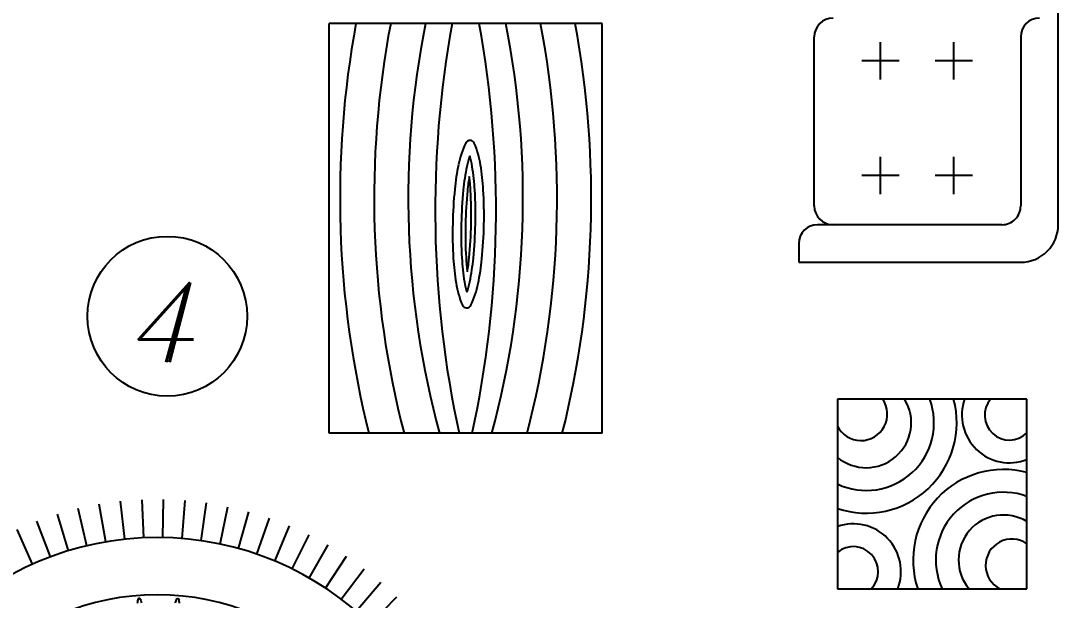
# Model space of a CAD drawing. Header units: millimetres. Extents: x 577 to 2337, y 236 to 943.
# Drawn here: x 2240.213 to 2242.812, y 471.741 to 473.192 of the extents above; entities that cross this region are included whole.
import ezdxf

# ---------------------------------------------------------------- set-up
doc = ezdxf.new("R2010")
doc.units = ezdxf.units.MM
doc.header["$LTSCALE"] = 0.01
doc.layers.add('06-Furn', color=4, linetype='Continuous')
doc.layers.add('07-Text', color=3, linetype='Continuous')
doc.styles.add('text', font='BBadr.ttf', dxfattribs={"height": 0.2})

# ---------------------------------------------------------------- blocks, each defined once
blk = doc.blocks.new('A$C05094BA9')
at = {"layer": '06-Furn', "color": 243}
for p, q in [((1.3927, 0.3122), (1.4594, 0.2438)), ((1.3573, 0.2798), (1.4195, 0.2074)), ((1.3199, 0.2497), (1.3775, 0.1735)), ((1.2807, 0.222), (1.3334, 0.1423)), ((1.2399, 0.1968), (1.2874, 0.114)), ((0.547, 0.1622), (0.5079, 0.075)), ((1.1975, 0.1742), (1.2398, 0.0886)), ((0.5914, 0.1439), (0.5578, 0.0545)), ((1.109, 0.1373), (1.1402, 0.047)), ((1.1538, 0.1543), (1.1906, 0.0662)), ((0.6368, 0.1285), (0.609, 0.0372)), ((0.6831, 0.116), (0.6611, 0.0231)), ((0.7302, 0.1064), (0.714, 0.0122)), ((1.0165, 0.1117), (1.0361, 0.0182)), ((1.0631, 0.123), (1.0886, 0.031)), ((0.7777, 0.0998), (0.7675, 0.0048)), ((0.8256, 0.0961), (0.8214, 0.0007)), ((0.8736, 0.0955), (0.8753, 0)), ((0.9215, 0.0979), (0.9293, 0.0027)), ((0.9692, 0.1033), (0.9829, 0.0088))]:
    blk.add_line(p, q, dxfattribs=at)
for radius in [0.7641, 0.6208]:
    blk.add_circle((0.8595, 0.8595), radius, dxfattribs=at)
for centre, radius, start, end in [((0.8641, 0.2644), 0.0505, 342.2916, 354.9858), ((0.8604, 0.2642), 0.0505, 185.3319, 198.0261), ((0.8142, 0.2492), 0.00199, 198.0261, 265.6588), ((0.8142, 0.2492), 0.00199, 265.6588, 333.2916), ((0.7709, 0.271), 0.0505, 333.2916, 345.9858), ((0.9535, 0.2717), 0.0505, 194.3319, 207.0261), ((0.9103, 0.2496), 0.00199, 207.0261, 274.6588), ((0.9103, 0.2496), 0.00199, 274.6588, 342.2916)]:
    blk.add_arc(centre, radius, start, end, dxfattribs=at)

msp = doc.modelspace()

# ---------------------------------------------------------------- linework, layer by layer
at = {"layer": '06-Furn', "color": 243, "true_color": 0xb17b82}
for p, q in [((2242.8124, 472.6815), (2242.8124, 473.7473)), ((2242.2011, 472.7285), (2242.2011, 473.1517)), ((2242.367, 473.045), (2242.367, 473.1386)), ((2242.5507, 473.045), (2242.5507, 473.1386)), ((2242.7184, 473.1517), (2242.7184, 472.7285)), ((2242.4138, 473.0918), (2242.3203, 473.0918)), ((2242.5975, 473.0918), (2242.5039, 473.0918)), ((2242.367, 472.7579), (2242.367, 472.8515)), ((2242.5507, 472.7579), (2242.5507, 472.8515)), ((2242.4138, 472.8047), (2242.3203, 472.8047)), ((2242.5975, 472.8047), (2242.5039, 472.8047)), ((2242.6713, 472.6815), (2242.2095, 472.6815)), ((2242.1625, 472.6344), (2242.1625, 472.5874)), ((2242.1625, 472.5874), (2242.7184, 472.5874))]:
    msp.add_line(p, q, dxfattribs=at)
at = {"layer": '06-Furn', "color": 17, "true_color": 0x814731}
for p, q in [((2241.6697, 473.1853), (2240.9857, 473.1853)), ((2240.9857, 472.1593), (2240.9857, 473.1853)), ((2241.6697, 472.1593), (2241.6697, 473.1853)), ((2242.7341, 472.2446), (2242.2591, 472.2446)), ((2242.2591, 472.2446), (2242.2591, 471.7696)), ((2242.7341, 471.7696), (2242.7341, 472.2446)), ((2241.6697, 472.1593), (2240.9857, 472.1593)), ((2242.2591, 471.7696), (2242.7341, 471.7696))]:
    msp.add_line(p, q, dxfattribs=at)
for centre, radius, start, end in [((2243.4323, 472.7472), 2.4194, 169.5687, 194.065), ((2243.4323, 472.7472), 2.3339, 169.182, 194.5915), ((2243.4323, 472.7472), 2.2484, 168.7653, 195.1595), ((2243.8747, 472.7162), 2.6233, 169.6958, 192.2575), ((2238.7806, 472.7162), 2.6233, 347.7425, 10.3042), ((2239.223, 472.7472), 2.2484, 344.8405, 11.2347), ((2239.223, 472.7472), 2.3339, 345.4085, 10.818), ((2239.223, 472.7472), 2.4194, 345.935, 10.4313), ((2241.5448, 472.7828), 0.24, 154.5219, 168.2158), ((2241.3386, 472.881), 0.0116, 88.7974, 154.5219), ((2241.3386, 472.881), 0.0116, 23.0729, 88.7974), ((2241.1285, 472.7915), 0.24, 9.3789, 23.0729), ((2241.5448, 472.7828), 0.2186, 161.0502, 168.2158), ((2241.1285, 472.7915), 0.2186, 9.3789, 16.5445), ((2241.8772, 472.7134), 0.5796, 168.2158, 174.3726), ((2241.8772, 472.7134), 0.5582, 168.2158, 174.3726), ((2240.7933, 472.7362), 0.5582, 3.2221, 9.3789), ((2240.7933, 472.7362), 0.5796, 3.2221, 9.3789), ((2241.8772, 472.7134), 0.5476, 170.6762, 174.3726), ((2240.7933, 472.7362), 0.5476, 3.2221, 6.9185), ((2242.4167, 472.6602), 1.1217, 174.3726, 178.7974), ((2242.4167, 472.6602), 1.1003, 174.3726, 178.7974), ((2240.2521, 472.7057), 1.1217, 358.7974, 3.2221), ((2242.4167, 472.6602), 1.0897, 174.3726, 178.7974), ((2240.2521, 472.7057), 1.0897, 358.7974, 3.2221), ((2240.2521, 472.7057), 1.1003, 358.7974, 3.2221), ((2242.4167, 472.6602), 1.1217, 178.7974, 183.2221), ((2242.4167, 472.6602), 1.1003, 178.7974, 183.2221), ((2242.4167, 472.6602), 1.0897, 178.7974, 183.2221), ((2240.2521, 472.7057), 1.0897, 354.3726, 358.7974), ((2240.2521, 472.7057), 1.1003, 354.3726, 358.7974), ((2240.2521, 472.7057), 1.1217, 354.3726, 358.7974), ((2241.8755, 472.6298), 0.5796, 183.2221, 189.3789), ((2241.8755, 472.6298), 0.5582, 183.2221, 189.3789), ((2241.8755, 472.6298), 0.5476, 183.2221, 186.9185), ((2240.7916, 472.6525), 0.5476, 350.6762, 354.3726), ((2240.7916, 472.6525), 0.5582, 348.2158, 354.3726), ((2240.7916, 472.6525), 0.5796, 348.2158, 354.3726), ((2241.5404, 472.5744), 0.24, 189.3789, 203.0729), ((2241.5404, 472.5744), 0.2186, 189.3789, 196.5445), ((2241.1241, 472.5832), 0.2186, 341.0502, 348.2158), ((2241.1241, 472.5832), 0.24, 334.5219, 348.2158), ((2241.3303, 472.4849), 0.0116, 203.0729, 268.7974), ((2241.3303, 472.4849), 0.0116, 268.7974, 334.5219)]:
    msp.add_arc(centre, radius, start, end, dxfattribs=at)
at = {"layer": '06-Furn', "color": 243, "true_color": 0xb17b82}
for centre, major_axis, start_param, end_param in [((2242.2481, 473.1517), (-0.0333, -0.0333), 3.926991, 5.497787), ((2242.7654, 473.1517), (-0.0333, -0.0333), 3.926991, 5.497787), ((2242.2481, 472.7285), (-0.0333, -0.0333), -0.785398, 0.785398), ((2242.6713, 472.7285), (-0.0333, 0.0333), 2.356194, 3.926991), ((2242.2095, 472.6344), (-0.0333, -0.0333), 3.926991, 5.497787), ((2242.7184, 472.6815), (-0.0665, 0.0665), 2.356194, 3.926991)]:
    msp.add_ellipse(centre, major_axis=major_axis, ratio=1, start_param=start_param, end_param=end_param, dxfattribs=at)
at = {"layer": '06-Furn', "color": 17, "true_color": 0x814731}
for centre, major_axis, start_param, end_param in [((2242.3181, 472.2069), (-0.0466, 0.0466), 1.245857, 4.536641), ((2242.3314, 472.1858), (-0.0797, -0.0797), 0.088712, 2.90468), ((2242.3314, 472.1858), (-0.12, 0.12), 1.915927, 4.280608), ((2242.3314, 472.1858), (-0.1603, -0.1603), 0.460684, 2.618423), ((2242.6904, 472.2047), (-0.0844, -0.0844), -1.126137, 1.159602), ((2242.6904, 472.2047), (-0.0441, 0.0441), 0.091797, 3.130585), ((2242.6753, 471.8419), (-0.1603, -0.1603), 3.664762, 5.822501), ((2242.6753, 471.8419), (-0.12, -0.12), 3.573374, 5.938055), ((2242.6753, 471.8419), (-0.0797, -0.0797), 3.378505, 6.194473), ((2242.299, 471.8132), (-0.0844, -0.0844), 1.981991, 4.26773), ((2242.6963, 471.8286), (-0.0466, 0.0466), 4.888137, 8.178921), ((2242.299, 471.8132), (-0.0441, -0.0441), 1.581804, 4.620592)]:
    msp.add_ellipse(centre, major_axis=major_axis, ratio=1, start_param=start_param, end_param=end_param, dxfattribs=at)
at = {"layer": '07-Text', "color": 3}
msp.add_circle((2240.5804, 472.4523), 0.2, dxfattribs=at)

# ---------------------------------------------------------------- block references
at = {"layer": '06-Furn', "xscale": -1, "rotation": 180}
msp.add_blockref('A$C05094BA9', (2239.6958, 471.9937), dxfattribs=at)

# ---------------------------------------------------------------- texts
at = {"layer": '07-Text', "color": 3, "insert": (2240.4917, 472.3371), "char_height": 0.2, "width": 0.227981, "attachment_point": 7, "style": 'text'}
msp.add_mtext('{\\Fitalic|c0;4}', dxfattribs=at)

doc.saveas('drawing.dxf')
